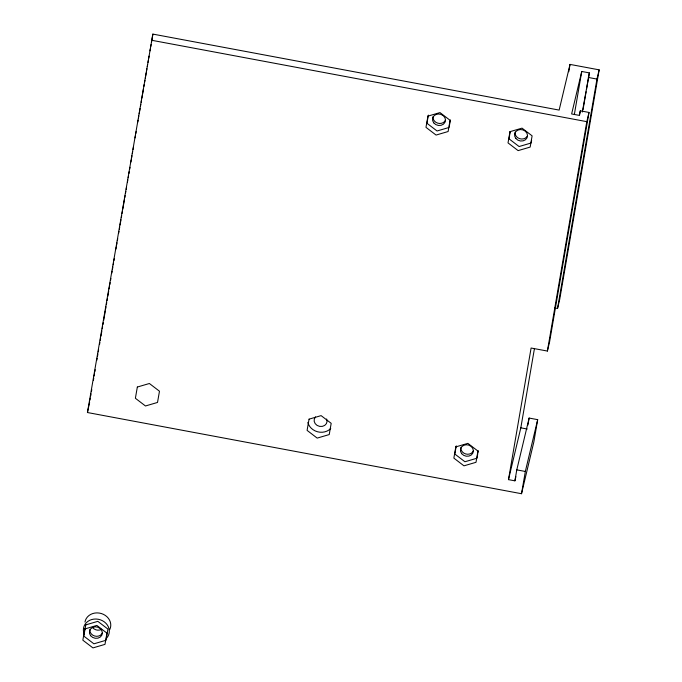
<?xml version="1.0" encoding="UTF-8"?>
<svg xmlns="http://www.w3.org/2000/svg" width="682" height="682" viewBox="0 0 682 682"><rect width="100%" height="100%" fill="white"/><g stroke="black" fill="none" stroke-linecap="round" stroke-linejoin="round"><path stroke-width="1.02" d="M586.469 89.649L589.35 72.889L581.746 71.474L571.627 113.954L579.231 115.377L580.314 110.816L589.009 112.445L549.59 341.844L547.39 351.06L531.099 348.016L508.482 479.634L514.901 480.836L516.786 469.864L529.13 418.057L537.68 419.66L533.853 441.91L521.517 493.717L87.441 412.525L152.87 34.1L559.146 110.092L570.024 64.406L599.154 69.854L559.734 299.253L557.535 308.477L554.645 307.932M89.623 402.21L87.441 412.525M89.981 400.112L90.339 398.015M90.706 395.918L91.064 393.821M91.422 391.724L91.789 389.627M93.408 380.181L93.766 378.084M94.125 375.987L94.491 373.889M94.849 371.792L95.207 369.695M96.827 360.258L97.194 358.161M97.552 356.064L97.91 353.967M98.268 351.869L98.634 349.772M99.529 344.529L99.896 342.432M100.254 340.335L100.612 338.238M100.979 336.141L101.874 330.889M102.232 328.792L102.598 326.695M102.956 324.598L103.314 322.501M103.681 320.404L105.301 310.966M105.659 308.869L106.017 306.772M106.383 304.675L106.742 302.578M107.1 300.481L107.458 298.384M107.824 296.286L108.719 291.043M109.086 288.946L109.444 286.849M109.802 284.752L110.169 282.655M110.527 280.558L110.885 278.461M111.788 273.209L112.146 271.112M112.504 269.015L112.871 266.918M113.229 264.821L113.587 262.723M113.945 260.626L114.312 258.529M115.931 249.092L116.29 246.995M116.648 244.898L117.014 242.801M117.372 240.703L117.73 238.606M118.634 233.363L118.992 231.266M119.359 229.169L119.717 227.072M120.075 224.975L120.978 219.723M121.336 217.626L121.694 215.529M122.061 213.432L122.419 211.335M122.777 209.238L124.397 199.8M124.763 197.703L125.121 195.606M125.479 193.509L125.838 191.412M126.204 189.315L126.562 187.218M127.466 181.975L127.824 179.877M128.182 177.78L128.548 175.683M128.907 173.586L129.265 171.489M129.623 169.392L129.989 167.286M130.884 162.043L131.251 159.946M131.609 157.849L131.967 155.752M132.325 153.655L132.692 151.557M133.05 149.46L133.408 147.363M135.027 137.926L135.394 135.829M135.752 133.732L136.11 131.635M137.738 122.197L138.096 120.1M138.455 118.003L138.813 115.906M139.179 113.8L140.074 108.557M140.441 106.46L140.799 104.363M141.157 102.266L141.515 100.169M141.882 98.072L143.501 88.634M143.859 86.537L144.226 84.44M144.584 82.343L144.942 80.246M145.3 78.149L146.204 72.906M146.562 70.809L146.928 68.712M147.286 66.614L147.644 64.517M148.003 62.42L148.369 60.314M148.727 58.217L149.085 56.12M149.989 50.877L150.347 48.78M150.705 46.683L151.072 44.586M151.43 42.489L152.87 34.1M568.762 71.746L570.024 64.406M574.363 114.414L581.746 71.474M508.482 479.634L520.826 427.827L534.466 348.434M579.598 115.002L580.314 110.816M527.928 425.039L529.13 418.057M582.326 112.019L589.35 72.889M583.05 109.555L586.111 91.746M521.517 493.717L525.336 471.467L537.68 419.66M547.39 351.06L586.81 121.66L589.009 112.445M557.535 308.477L596.955 79.078L599.154 69.854M428.373 115.105L426.949 123.272L437.043 130.987L449.088 127.457M449.25 126.52L450.393 119.964M510.238 131.677L508.994 138.821L519.087 146.536L531.133 143.007L531.619 140.202M456.258 445.866L454.834 454.042L464.928 461.748L476.974 458.227L477.784 453.539M477.946 452.609L478.278 450.734M514.901 480.836L515.882 476.692M588.268 77.45L596.955 79.078M151.413 40.221L586.81 121.66M520.826 427.827L527.237 429.029M516.786 469.864L525.336 471.467M445.431 120.322A6.53 5.72 13.4 0 1 437.682 123.144A6.53 5.72 13.4 0 1 433.07 116.511M527.476 135.88A6.53 5.72 13.4 0 1 519.727 138.693A6.53 5.72 13.4 0 1 515.115 132.061M326.635 418.961A6.53 5.72 13.4 0 1 319.628 426.386A6.53 5.72 13.4 0 1 315.527 416.881M330.744 428.458A13.06 11.441 13.4 0 1 317.548 431.774A13.06 11.441 13.4 0 1 307.88 422.346M473.317 451.092A6.53 5.72 13.4 0 1 465.567 453.914A6.53 5.72 13.4 0 1 460.955 447.273M101.661 629.264A6.53 5.72 13.4 0 1 92.59 627.568M84.27 634.107A13.06 11.441 13.4 0 1 98.293 619.265A13.06 11.441 13.4 0 1 106.494 638.267M84.977 622.027A13.06 11.441 13.4 0 1 101.405 613.553A13.06 11.441 13.4 0 1 109.7 629.665M102.3 633.16A6.53 5.72 13.4 0 1 94.559 635.982A6.53 5.72 13.4 0 1 89.939 629.341M84.807 628.957L82.846 640.193L92.94 647.9L104.985 644.371L106.946 633.135L96.853 625.428L84.807 628.957M85.779 624.874L83.818 636.11L93.911 643.817L105.957 640.296L107.918 629.06L97.824 621.345L85.779 624.874M137.338 387.035L135.386 398.271L145.471 405.978L157.516 402.448L159.477 391.212L149.384 383.506L137.338 387.035M309.057 419.149L307.096 430.385L317.181 438.1L329.227 434.57L331.188 423.334L321.103 415.628L309.057 419.149M427.938 116.119L425.977 127.355L436.071 135.062L448.117 131.532L450.069 120.296L439.984 112.59L427.938 116.119M509.983 131.669L508.022 142.905L518.115 150.611L530.161 147.09L532.113 135.846L522.028 128.139L509.983 131.669M455.823 446.881L453.862 458.116L463.956 465.832L476.002 462.302L477.954 451.066L467.869 443.36L455.823 446.881M461.663 453.658A6.53 5.72 13.4 0 0 472.831 453.129A6.53 5.72 13.4 0 0 466.156 444.758A6.53 5.72 13.4 0 0 461.663 453.658M515.822 138.437A6.53 5.72 13.4 0 0 526.99 137.917A6.53 5.72 13.4 0 0 520.315 129.537A6.53 5.72 13.4 0 0 515.822 138.437M433.778 122.888A6.53 5.72 13.4 0 0 444.945 122.368A6.53 5.72 13.4 0 0 438.27 113.988A6.53 5.72 13.4 0 0 433.778 122.888M90.646 635.726A6.53 5.72 13.4 0 0 101.814 635.206A6.53 5.72 13.4 0 0 95.148 626.826A6.53 5.72 13.4 0 0 90.646 635.726"/></g></svg>
